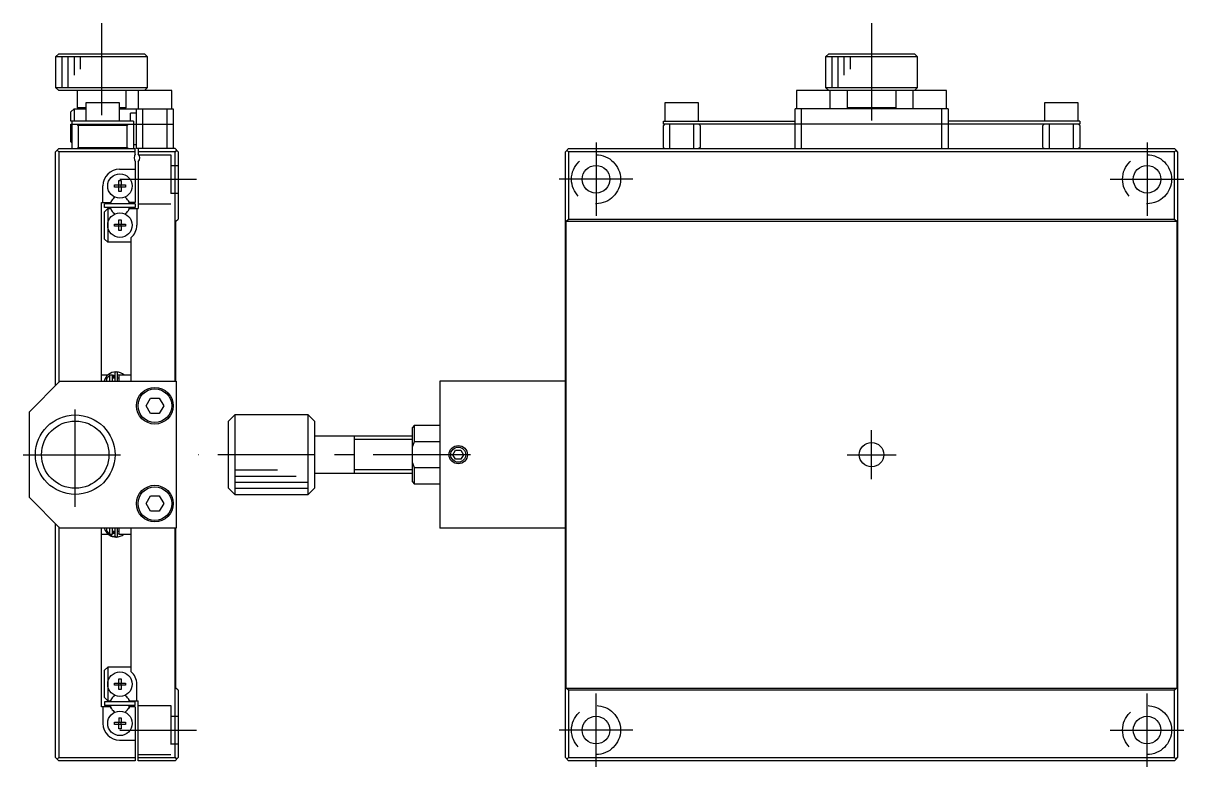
# Model space of a CAD drawing. Extents: x 0 to 385, y -8 to 222.
# Drawn here: x 195 to 384.6, y 57.4 to 178.9 of the extents above; entities that cross this region are included whole.
import ezdxf

# ---------------------------------------------------------------- set-up
doc = ezdxf.new("R2010")
doc.units = 0
doc.header["$LTSCALE"] = 0.5
doc.linetypes.add('CENTER', pattern=[50.8, 31.75, -6.35, 6.35, -6.35])
doc.linetypes.add('DASHED', pattern=[19.05, 12.7, -6.35])
for name, color, linetype in [('MSM_CENTER', 1, 'CENTER'), ('MSM_CONTINUOUS', 7, 'CONTINUOUS'), ('MSM_DASHED', 4, 'DASHED'), ('MSM_NARROW', 5, 'CONTINUOUS')]:
    doc.layers.add(name, color=color, linetype=linetype)

msp = doc.modelspace()

# ---------------------------------------------------------------- linework, layer by layer
at = {"layer": 'MSM_CENTER'}
for p, q in [((207.8, 178.9), (207.8, 163.9)), ((333.555071, 178.9), (333.555071, 162.9)), ((288.555071, 159.4), (288.555071, 147.4)), ((378.555068, 159.4), (378.555068, 147.4)), ((210.8, 153.4), (223.3, 153.4)), ((294.555071, 153.4), (282.555071, 153.4)), ((372.555068, 153.4), (384.555068, 153.4)), ((203.5, 99.9), (203.5, 116.9)), ((333.555071, 104.4), (333.555071, 112.4)), ((195, 108.4), (212, 108.4)), ((268.055071, 108.4), (223.555071, 108.4)), ((329.555071, 108.4), (337.555071, 108.4)), ((288.555071, 57.400003), (288.555071, 69.400003)), ((378.555068, 57.400003), (378.555068, 69.400003)), ((210.8, 63.4), (223.3, 63.4)), ((294.555071, 63.400003), (282.555071, 63.400003)), ((372.555068, 63.400003), (384.555068, 63.400003))]:
    msp.add_line(p, q, dxfattribs=at)
at = {"layer": 'MSM_CONTINUOUS'}
for p, q in [((200.8, 173.9), (200.3, 173.4)), ((215.3, 173.4), (200.3, 173.4)), ((200.3, 173.4), (200.3, 168.4)), ((200.8, 173.9), (214.8, 173.9)), ((215.3, 173.4), (214.8, 173.9)), ((215.3, 168.4), (215.3, 173.4)), ((326.555071, 173.9), (326.055071, 173.4)), ((341.055071, 173.4), (326.055071, 173.4)), ((326.055071, 173.4), (326.055071, 168.4)), ((326.555071, 173.9), (340.555071, 173.9)), ((341.055071, 173.4), (340.555071, 173.9)), ((341.055071, 168.4), (341.055071, 173.4)), ((200.3, 168.4), (215.3, 168.4)), ((200.3, 168.4), (200.8, 167.9)), ((219.25, 167.9), (200.8, 167.9)), ((203.8, 167.9), (203.8, 165.1)), ((211.8, 165.1), (211.8, 167.9)), ((213.75, 167.9), (213.75, 164.9)), ((214.8, 167.9), (215.3, 168.4)), ((219.25, 164.9), (219.25, 167.9)), ((345.805071, 167.9), (321.305071, 167.9)), ((321.305071, 167.9), (321.305071, 164.9)), ((326.055071, 168.4), (341.055071, 168.4)), ((326.055071, 168.4), (326.555071, 167.9)), ((326.805071, 164.9), (326.805071, 167.9)), ((329.555071, 167.9), (329.555071, 165.1)), ((337.555071, 165.1), (337.555071, 167.9)), ((340.305071, 167.9), (340.305071, 164.9)), ((340.555071, 167.9), (341.055071, 168.4)), ((345.805071, 164.9), (345.805071, 167.9)), ((203.8, 165.1), (205.25, 165.1)), ((203.8, 165.1), (204, 164.9)), ((210.75, 165.9), (205.25, 165.9)), ((205.25, 165.9), (205.25, 162.9)), ((210.75, 162.9), (210.75, 165.9)), ((210.75, 165.1), (211.799767, 165.1)), ((211.6, 164.9), (211.8, 165.1)), ((305.305071, 165.9), (299.805071, 165.9)), ((299.805071, 165.9), (299.805071, 162.9)), ((305.305071, 162.9), (305.305071, 165.9)), ((329.555071, 165.1), (337.555071, 165.1)), ((329.555071, 165.1), (329.755071, 164.9)), ((337.355071, 164.9), (337.555071, 165.1)), ((367.305071, 165.9), (361.805071, 165.9)), ((361.805071, 165.9), (361.805071, 162.9)), ((367.305071, 162.9), (367.305071, 165.9)), ((203.3, 164.9), (202.8, 164.4)), ((202.8, 162.9), (202.8, 164.4)), ((203.3, 164.9), (203.3, 162.9)), ((203.3, 164.9), (205.25, 164.9)), ((210.75, 164.9), (219.5, 164.9)), ((213.5, 164.2), (212.5, 164.2)), ((212.5, 162.9), (212.5, 164.2)), ((213.5, 158.4), (213.5, 164.9)), ((214.5, 164.9), (214.5, 158.4)), ((218.5, 158.4), (218.5, 164.9)), ((219.5, 164.9), (219.5, 158.4)), ((346.055071, 164.9), (321.055071, 164.9)), ((321.055071, 158.4), (321.055071, 164.9)), ((322.055071, 164.9), (322.055071, 158.4)), ((345.055071, 158.4), (345.055071, 164.9)), ((346.055071, 164.9), (346.055071, 158.4)), ((213, 162.9), (202.8, 162.9)), ((202.8, 159.5), (202.8, 162.4)), ((202.8, 162.4), (219.5, 162.4)), ((203, 158.4), (203, 162.9)), ((204, 162.2), (203.8, 162.4)), ((204, 162.2), (204, 158.6)), ((212, 162.2), (204, 162.2)), ((212.2, 162.4), (212, 162.2)), ((212, 158.6), (212, 162.2)), ((213, 162.9), (213, 158.4)), ((299.555071, 162.4), (299.555071, 162.9)), ((299.555071, 162.9), (321.055071, 162.9)), ((299.755071, 162.4), (299.555071, 162.2)), ((367.555071, 162.4), (299.555071, 162.4)), ((299.555071, 158.6), (299.555071, 162.2)), ((300.555071, 162.4), (300.555071, 158.4)), ((304.555071, 158.4), (304.555071, 162.4)), ((305.555071, 162.2), (305.355071, 162.4)), ((305.555071, 162.2), (305.555071, 158.6)), ((367.555071, 162.9), (346.055071, 162.9)), ((361.755071, 162.4), (361.555071, 162.2)), ((361.555071, 158.6), (361.555071, 162.2)), ((362.555071, 162.4), (362.555071, 158.4)), ((366.555071, 158.4), (366.555071, 162.4)), ((367.555071, 162.2), (367.355071, 162.4)), ((367.555071, 162.9), (367.555071, 162.4)), ((367.555071, 162.2), (367.555071, 158.6)), ((202.8, 159.5), (203, 159.3)), ((200.8, 158.4), (200.3, 157.9)), ((200.3, 119.7), (200.3, 157.9)), ((200.8, 157.9), (200.55, 158.15)), ((200.8, 158.4), (213.3, 158.4)), ((213.3, 157.9), (200.8, 157.9)), ((200.8, 157.9), (200.8, 120.2)), ((203.8, 158.4), (204, 158.6)), ((204, 158.6), (212, 158.6)), ((212, 158.6), (212.2, 158.4)), ((213.5, 159), (213, 159)), ((213.3, 157.5), (213.3, 158.4)), ((219.8, 158.4), (213.5, 158.4)), ((213.8, 158.4), (213.8, 157.561438)), ((219.8, 157.9), (213.8, 157.9)), ((219.8, 158.4), (220.3, 157.9)), ((220.05, 158.15), (219.8, 157.9)), ((219.8, 120.4), (219.8, 157.9)), ((220.3, 157.9), (220.3, 146.9)), ((284.055071, 158.4), (283.555071, 157.9)), ((283.555071, 58.9), (283.555071, 157.9)), ((284.055071, 157.9), (283.805071, 158.15)), ((284.055071, 158.4), (383.055071, 158.4)), ((284.055071, 157.9), (284.055071, 146.9)), ((383.055071, 157.9), (284.055071, 157.9)), ((299.555071, 158.6), (299.755071, 158.4)), ((305.555071, 158.6), (305.355071, 158.4)), ((361.555071, 158.6), (361.755071, 158.4)), ((367.555071, 158.6), (367.355071, 158.4)), ((383.305071, 158.15), (383.055071, 158.4)), ((383.305071, 158.15), (383.055071, 157.9)), ((383.055071, 146.9), (383.055071, 157.9)), ((383.555071, 157.9), (383.305071, 158.15)), ((383.555071, 157.9), (383.555071, 58.9)), ((213.3, 156.3), (213.3, 149.6)), ((213.8, 156.238562), (213.8, 148.6)), ((210.75, 155.05), (213.3, 155.05)), ((208, 149.6), (208, 152.3)), ((209.913639, 152.12), (209.913639, 152.48)), ((209.913639, 152.48), (210.62, 152.48)), ((210.62, 152.12), (209.913639, 152.12)), ((210.62, 153.186361), (210.98, 153.186361)), ((210.62, 152.48), (210.62, 153.186361)), ((210.630372, 152.469628), (210.62, 152.48)), ((210.630372, 152.130372), (210.62, 152.12)), ((210.62, 151.413639), (210.62, 152.12)), ((210.630372, 152.469628), (210.969628, 152.469628)), ((210.630372, 152.130372), (210.630372, 152.469628)), ((210.969628, 152.130372), (210.630372, 152.130372)), ((210.969628, 152.469628), (210.98, 152.48)), ((210.969628, 152.469628), (210.969628, 152.130372)), ((210.969628, 152.130372), (210.98, 152.12)), ((210.98, 153.186361), (210.98, 152.48)), ((210.98, 152.48), (211.686361, 152.48)), ((210.98, 152.12), (210.98, 151.413639)), ((211.686361, 152.12), (210.98, 152.12)), ((211.686361, 152.48), (211.686361, 152.12)), ((209.425185, 149.89375), (209.255588, 149.6)), ((210.98, 151.413639), (210.62, 151.413639)), ((212.344412, 149.6), (212.174815, 149.89375)), ((207.8, 149.6), (209.255588, 149.6)), ((207.8, 120.4), (207.8, 149.6)), ((208.3, 148.8), (208.3, 149.4)), ((213.3, 149.4), (208.3, 149.4)), ((213.3, 148.8), (208.3, 148.8)), ((208.3, 148.1), (208.8, 148.6)), ((208.3, 143.6), (208.3, 148.1)), ((208.8, 148.6), (208.8, 143.1)), ((208.8, 148.6), (209.255588, 148.6)), ((209.255588, 148.6), (209.425185, 148.30625)), ((212.174815, 148.30625), (212.344412, 148.6)), ((213.3, 149.6), (212.344412, 149.6)), ((212.344412, 148.6), (213.8, 148.6)), ((213.3, 149.4), (213.3, 148.8)), ((213.55, 148.6), (213.55, 145.9)), ((209.913639, 145.72), (209.913639, 146.08)), ((209.913639, 146.08), (210.62, 146.08)), ((210.62, 146.786361), (210.98, 146.786361)), ((210.62, 146.08), (210.62, 146.786361)), ((210.630372, 146.069628), (210.62, 146.08)), ((210.630372, 146.069628), (210.969628, 146.069628)), ((210.630372, 145.730372), (210.630372, 146.069628)), ((210.969628, 146.069628), (210.98, 146.08)), ((210.969628, 146.069628), (210.969628, 145.730372)), ((210.98, 146.786361), (210.98, 146.08)), ((210.98, 146.08), (211.686361, 146.08)), ((211.686361, 146.08), (211.686361, 145.72)), ((219.95, 146.55), (220.3, 146.9)), ((219.95, 120.4), (219.95, 146.55)), ((283.705071, 146.55), (284.055071, 146.9)), ((283.705071, 146.55), (383.405071, 146.55)), ((283.705071, 70.25), (283.705071, 146.55)), ((284.055071, 146.9), (383.055071, 146.9)), ((383.055071, 146.9), (383.405071, 146.55)), ((383.405071, 146.55), (383.405071, 70.25)), ((210.62, 145.72), (209.913639, 145.72)), ((210.630372, 145.730372), (210.62, 145.72)), ((210.62, 145.013639), (210.62, 145.72)), ((210.98, 145.013639), (210.62, 145.013639)), ((210.969628, 145.730372), (210.630372, 145.730372)), ((210.969628, 145.730372), (210.98, 145.72)), ((210.98, 145.72), (210.98, 145.013639)), ((211.686361, 145.72), (210.98, 145.72)), ((208.8, 143.1), (208.3, 143.6)), ((212.6, 143.1), (208.8, 143.1)), ((212.6, 143.820938), (212.6, 120.4)), ((208.798112, 121.4), (207.8, 121.4)), ((208.6, 120.816515), (209.1, 121.345683)), ((208.798355, 121.4), (208.798205, 121.4)), ((209.1, 121.4), (209.1, 120.4)), ((209.6, 121.4), (209.1, 121.4)), ((209.439129, 121.803161), (209.387036, 121.783498)), ((209.6, 120.4), (209.6, 121.4)), ((209.603666, 121.38266), (209.614746, 121.385101)), ((209.614746, 121.385101), (209.628197, 121.387419)), ((209.628197, 121.387419), (209.641751, 121.389055)), ((209.641751, 121.389055), (209.655371, 121.390006)), ((209.655371, 121.390006), (209.669024, 121.390267)), ((209.669024, 121.390267), (209.682674, 121.389839)), ((209.682674, 121.389839), (209.696286, 121.388723)), ((209.696286, 121.388723), (209.709825, 121.38692)), ((209.709825, 121.38692), (209.723255, 121.384437)), ((209.723255, 121.384437), (209.736543, 121.38128)), ((209.736543, 121.38128), (209.749654, 121.377458)), ((209.749654, 121.377458), (209.762554, 121.37298)), ((209.762554, 121.37298), (209.775212, 121.36786)), ((209.775212, 121.36786), (209.787594, 121.362112)), ((209.787594, 121.362112), (209.79967, 121.35575)), ((209.79967, 121.35575), (209.81141, 121.348792)), ((209.8, 120.9), (209.8, 121.356017)), ((209.81141, 121.348792), (209.822784, 121.341256)), ((209.822784, 121.341256), (209.833765, 121.333164)), ((209.833765, 121.333164), (209.844326, 121.324535)), ((209.844326, 121.324535), (209.854441, 121.315393)), ((209.854441, 121.315393), (209.864086, 121.305761)), ((209.940184, 121.716084), (209.940184, 120.4)), ((210.390184, 120.4), (210.390184, 121.716084)), ((210.390249, 121.474879), (210.689016, 121.400408)), ((210.6, 121.4), (210.6, 120.4)), ((212.6, 121.4), (210.6, 121.4)), ((201, 120.4), (196, 115.4)), ((201, 120.4), (220, 120.4)), ((208.6, 120.816515), (208.6, 120.4)), ((209.940184, 120.9), (209.6, 120.9)), ((209.864086, 121.305761), (209.873239, 121.295664)), ((209.873239, 121.295664), (209.881876, 121.285129)), ((209.881876, 121.285129), (209.889979, 121.274181)), ((209.889979, 121.274181), (209.897529, 121.262849)), ((209.897529, 121.262849), (209.904507, 121.25116)), ((209.904507, 121.25116), (209.910899, 121.239145)), ((209.910899, 121.239145), (209.91669, 121.226832)), ((209.91669, 121.226832), (209.921866, 121.214251)), ((209.921866, 121.214251), (209.926417, 121.201434)), ((209.926417, 121.201434), (209.930331, 121.188412)), ((209.930331, 121.188412), (209.933601, 121.175215)), ((209.933601, 121.175215), (209.936219, 121.161877)), ((209.936219, 121.161877), (209.93818, 121.148428)), ((209.93818, 121.148428), (209.93948, 121.134901)), ((209.93948, 121.134901), (209.940115, 121.121328)), ((209.940115, 121.121328), (209.940184, 121.115221)), ((210.6, 120.9), (210.390184, 120.9)), ((220, 120.4), (220, 96.4)), ((263.055071, 120.4), (263.055071, 96.4)), ((283.555071, 120.4), (263.055071, 120.4)), ((215.056624, 116.4), (215.778312, 117.65)), ((215.778312, 117.65), (217.221688, 117.65)), ((217.221688, 117.65), (217.943376, 116.4)), ((215.778312, 115.15), (215.056624, 116.4)), ((217.943376, 116.4), (217.221688, 115.15)), ((196, 101.4), (196, 115.4)), ((217.221688, 115.15), (215.778312, 115.15)), ((229.555071, 114.9), (228.555071, 113.9)), ((228.555071, 102.9), (228.555071, 113.9)), ((229.555071, 114.9), (229.555071, 101.9)), ((241.555071, 114.9), (229.555071, 114.9)), ((241.555071, 101.9), (241.555071, 114.9)), ((242.555071, 113.9), (241.555071, 114.9)), ((242.555071, 113.9), (242.555071, 102.9)), ((258.855071, 113.15), (258.555071, 112.85)), ((258.555071, 103.95), (258.555071, 112.85)), ((258.855071, 113.15), (258.855071, 110.52132)), ((263.055071, 113.15), (258.855071, 113.15)), ((258.555051, 111.4), (242.555071, 111.4)), ((249.055071, 111.400005), (249.055071, 105.399995)), ((258.855071, 110.52132), (258.555071, 109.719091)), ((263.055071, 110.52132), (258.855071, 110.52132)), ((265.189045, 108.4), (265.622058, 109.15)), ((265.622058, 107.65), (265.189045, 108.4)), ((265.622058, 109.15), (266.488083, 109.15)), ((266.488083, 109.15), (266.921096, 108.4)), ((266.921096, 108.4), (266.488083, 107.65)), ((258.555071, 107.080909), (258.855071, 106.27868)), ((258.855071, 106.27868), (258.855071, 103.65)), ((258.855071, 106.27868), (263.055071, 106.27868)), ((266.488083, 107.65), (265.622058, 107.65)), ((242.555071, 105.4), (258.555051, 105.4)), ((228.555071, 102.9), (229.555071, 101.9)), ((241.555071, 101.9), (242.555071, 102.9)), ((258.555071, 103.95), (258.855071, 103.65)), ((258.855071, 103.65), (263.055071, 103.65)), ((196, 101.4), (201, 96.4)), ((215.056624, 100.4), (215.778312, 101.65)), ((215.778312, 101.65), (217.221688, 101.65)), ((217.221688, 101.65), (217.943376, 100.4)), ((229.555071, 101.9), (241.555071, 101.9)), ((215.778312, 99.15), (215.056624, 100.4)), ((217.221688, 99.15), (215.778312, 99.15)), ((217.943376, 100.4), (217.221688, 99.15)), ((200.3, 58.9), (200.3, 97.1)), ((200.8, 96.6), (200.8, 58.9)), ((220, 96.4), (201, 96.4)), ((207.8, 67.2), (207.8, 96.4)), ((207.8, 95.4), (208.891656, 95.4)), ((208.6, 96.4), (208.6, 95.983485)), ((209.1, 95.454317), (208.6, 95.983485)), ((209.1, 96.4), (209.1, 95.4)), ((209.1, 95.4), (209.6, 95.4)), ((209.305317, 95.135994), (209.378436, 95.102923)), ((209.378005, 95.103062), (209.458264, 95.344974)), ((209.378436, 95.102923), (209.430264, 95.081622)), ((209.385175, 95.107179), (209.38514, 95.103244)), ((209.38514, 95.103244), (209.385541, 95.100742)), ((209.385728, 95.112266), (209.385175, 95.107179)), ((209.385541, 95.100742), (209.385853, 95.099918)), ((209.386796, 95.118475), (209.385728, 95.112266)), ((209.385853, 95.099918), (209.387036, 95.098671)), ((209.388373, 95.125772), (209.386796, 95.118475)), ((209.387036, 95.098671), (209.418698, 95.086174)), ((209.39045, 95.134112), (209.388373, 95.125772)), ((209.393013, 95.143449), (209.39045, 95.134112)), ((209.39605, 95.153728), (209.393013, 95.143449)), ((209.399542, 95.164889), (209.39605, 95.153728)), ((209.403468, 95.176867), (209.399542, 95.164889)), ((209.407807, 95.189594), (209.403468, 95.176867)), ((209.412533, 95.202995), (209.407807, 95.189594)), ((209.417618, 95.216993), (209.412533, 95.202995)), ((209.423033, 95.231507), (209.417618, 95.216993)), ((209.418698, 95.086174), (209.452717, 95.074619)), ((209.428747, 95.246452), (209.423033, 95.231507)), ((209.434726, 95.261742), (209.428747, 95.246452)), ((209.430264, 95.081622), (210.145778, 94.94194)), ((209.440936, 95.277288), (209.434726, 95.261742)), ((209.447342, 95.293), (209.440936, 95.277288)), ((209.453905, 95.308788), (209.447342, 95.293)), ((209.452717, 95.074619), (209.487264, 95.064775)), ((209.460587, 95.324559), (209.453905, 95.308788)), ((209.458264, 95.344974), (209.483402, 95.400016)), ((209.467351, 95.340222), (209.460587, 95.324559)), ((209.474157, 95.355686), (209.467351, 95.340222)), ((209.480964, 95.370862), (209.474157, 95.355686)), ((209.487735, 95.385662), (209.480964, 95.370862)), ((209.487264, 95.064775), (209.522255, 95.056665)), ((209.49443, 95.4), (209.487735, 95.385662)), ((209.522255, 95.056665), (209.557602, 95.05031)), ((209.557602, 95.05031), (209.593219, 95.045724)), ((209.593219, 95.045724), (209.629018, 95.042919)), ((209.60864, 95.498353), (209.599981, 95.500429)), ((209.6, 95.4), (209.6, 96.4)), ((209.6, 95.9), (209.940184, 95.9)), ((209.622043, 95.495724), (209.60864, 95.498353)), ((209.635561, 95.493775), (209.622043, 95.495724)), ((209.629018, 95.042919), (209.664911, 95.041901)), ((209.649159, 95.492511), (209.635561, 95.493775)), ((209.662803, 95.491935), (209.649159, 95.492511)), ((209.676457, 95.492049), (209.662803, 95.491935)), ((209.664911, 95.041901), (209.70081, 95.042673)), ((209.690085, 95.492852), (209.676457, 95.492049)), ((209.703654, 95.494341), (209.690085, 95.492852)), ((209.70081, 95.042673), (209.736625, 95.045232)), ((209.717127, 95.496512), (209.703654, 95.494341)), ((209.730471, 95.499358), (209.717127, 95.496512)), ((209.743651, 95.502872), (209.730471, 95.499358)), ((209.736625, 95.045232), (209.772271, 95.049574)), ((209.756635, 95.507044), (209.743651, 95.502872)), ((209.769389, 95.511861), (209.756635, 95.507044)), ((209.781882, 95.517311), (209.769389, 95.511861)), ((209.772271, 95.049574), (209.807658, 95.055686)), ((209.794082, 95.523379), (209.781882, 95.517311)), ((209.80596, 95.530048), (209.794082, 95.523379)), ((209.8, 95.526533), (209.8, 95.9)), ((209.817486, 95.537301), (209.80596, 95.530048)), ((209.807658, 95.055686), (209.8427, 95.063553)), ((209.828633, 95.545118), (209.817486, 95.537301)), ((209.839374, 95.553478), (209.828633, 95.545118)), ((209.849682, 95.562361), (209.839374, 95.553478)), ((209.8427, 95.063553), (209.87731, 95.073158)), ((209.859534, 95.571742), (209.849682, 95.562361)), ((209.868905, 95.581598), (209.859534, 95.571742)), ((209.877775, 95.591905), (209.868905, 95.581598)), ((209.87731, 95.073158), (209.911403, 95.084475)), ((209.886123, 95.602636), (209.877775, 95.591905)), ((209.893928, 95.613764), (209.886123, 95.602636)), ((209.901174, 95.625262), (209.893928, 95.613764)), ((209.907843, 95.637101), (209.901174, 95.625262)), ((209.913921, 95.649253), (209.907843, 95.637101)), ((209.911403, 95.084475), (209.944896, 95.097479)), ((209.919393, 95.661688), (209.913921, 95.649253)), ((209.924248, 95.674376), (209.919393, 95.661688)), ((209.928473, 95.687287), (209.924248, 95.674376)), ((209.93206, 95.700389), (209.928473, 95.687287)), ((209.935001, 95.713651), (209.93206, 95.700389)), ((209.937288, 95.727041), (209.935001, 95.713651)), ((209.938916, 95.740528), (209.937288, 95.727041)), ((209.939882, 95.75408), (209.938916, 95.740528)), ((209.940184, 95.766948), (209.939882, 95.75408)), ((209.940184, 96.4), (209.940184, 95.166084)), ((209.944896, 95.097479), (209.950267, 95.099745)), ((210.390184, 95.166084), (210.390184, 96.4)), ((210.390184, 95.9), (210.6, 95.9)), ((210.600125, 95.453054), (210.39024, 95.406976)), ((210.6, 96.4), (210.6, 95.4)), ((210.6, 95.4), (212.6, 95.4)), ((212.6, 96.4), (212.6, 72.979062)), ((219.8, 58.9), (219.8, 96.4)), ((219.95, 70.25), (219.95, 96.4)), ((283.555071, 96.4), (263.055071, 96.4)), ((208.3, 73.2), (208.8, 73.7)), ((208.3, 68.7), (208.3, 73.2)), ((208.8, 73.7), (208.8, 68.2)), ((212.6, 73.7), (208.8, 73.7)), ((209.913639, 70.72), (209.913639, 71.08)), ((209.913639, 71.08), (210.62, 71.08)), ((210.62, 70.72), (209.913639, 70.72)), ((210.62, 71.786361), (210.98, 71.786361)), ((210.62, 71.08), (210.62, 71.786361)), ((210.630372, 71.069628), (210.62, 71.08)), ((210.630372, 70.730372), (210.62, 70.72)), ((210.62, 70.013639), (210.62, 70.72)), ((210.630372, 71.069628), (210.969628, 71.069628)), ((210.630372, 70.730372), (210.630372, 71.069628)), ((210.969628, 70.730372), (210.630372, 70.730372)), ((210.969628, 71.069628), (210.98, 71.08)), ((210.969628, 71.069628), (210.969628, 70.730372)), ((210.969628, 70.730372), (210.98, 70.72)), ((210.98, 71.786361), (210.98, 71.08)), ((210.98, 71.08), (211.686361, 71.08)), ((210.98, 70.72), (210.98, 70.013639)), ((211.686361, 70.72), (210.98, 70.72)), ((211.686361, 71.08), (211.686361, 70.72)), ((213.55, 68.2), (213.55, 70.9)), ((220.3, 69.9), (219.95, 70.25)), ((283.705071, 70.25), (383.405071, 70.25)), ((284.055071, 69.9), (283.705071, 70.25)), ((383.405071, 70.25), (383.055071, 69.9)), ((208.8, 68.2), (208.3, 68.7)), ((209.255588, 68.2), (209.425185, 68.49375)), ((210.98, 70.013639), (210.62, 70.013639)), ((212.174815, 68.49375), (212.344412, 68.2)), ((220.3, 69.9), (220.3, 58.9)), ((383.055071, 69.9), (284.055071, 69.9)), ((284.055071, 69.9), (284.055071, 58.9)), ((383.055071, 58.9), (383.055071, 69.9)), ((209.255588, 67.2), (207.8, 67.2)), ((208, 67.2), (208, 64.5)), ((213.3, 68), (208.3, 68)), ((208.3, 68), (208.3, 67.4)), ((213.3, 67.4), (208.3, 67.4)), ((208.8, 68.2), (209.255588, 68.2)), ((209.425185, 66.90625), (209.255588, 67.2)), ((212.344412, 67.2), (212.174815, 66.90625)), ((212.344412, 68.2), (213.8, 68.2)), ((213.3, 67.2), (212.344412, 67.2)), ((213.3, 67.4), (213.3, 68)), ((213.3, 67.2), (213.3, 58.4)), ((213.8, 58.4), (213.8, 68.2)), ((209.913639, 64.32), (209.913639, 64.68)), ((209.913639, 64.68), (210.62, 64.68)), ((210.62, 65.386361), (210.98, 65.386361)), ((210.62, 65.386361), (210.62, 64.68)), ((210.630372, 64.669628), (210.62, 64.68)), ((210.630372, 64.669628), (210.969628, 64.669628)), ((210.630372, 64.330372), (210.630372, 64.669628)), ((210.969628, 64.669628), (210.98, 64.68)), ((210.969628, 64.669628), (210.969628, 64.330372)), ((210.98, 65.386361), (210.98, 64.68)), ((210.98, 64.68), (211.686361, 64.68)), ((211.686361, 64.68), (211.686361, 64.32)), ((210.62, 64.32), (209.913639, 64.32)), ((210.630372, 64.330372), (210.62, 64.32)), ((210.62, 63.613639), (210.62, 64.32)), ((210.98, 63.613639), (210.62, 63.613639)), ((210.969628, 64.330372), (210.630372, 64.330372)), ((210.969628, 64.330372), (210.98, 64.32)), ((210.98, 64.32), (210.98, 63.613639)), ((211.686361, 64.32), (210.98, 64.32)), ((210.75, 61.75), (213.3, 61.75)), ((200.8, 58.4), (200.3, 58.9)), ((200.55, 58.65), (200.8, 58.9)), ((200.8, 58.9), (213.3, 58.9)), ((213.8, 58.9), (219.8, 58.9)), ((219.8, 58.9), (220.05, 58.65)), ((220.3, 58.9), (219.8, 58.4)), ((283.555071, 58.9), (284.055071, 58.4)), ((283.805071, 58.65), (284.055071, 58.9)), ((284.055071, 58.9), (383.055071, 58.9)), ((383.055071, 58.9), (383.305071, 58.65)), ((383.305071, 58.65), (383.555071, 58.9)), ((213.3, 58.4), (200.8, 58.4)), ((219.8, 58.4), (213.8, 58.4)), ((383.055071, 58.4), (284.055071, 58.4)), ((383.055071, 58.4), (383.305071, 58.65))]:
    msp.add_line(p, q, dxfattribs=at)
for centre, radius in [((288.555071, 153.4), 2.25), ((378.555068, 153.4), 2.25), ((210.8, 152.3), 2), ((210.8, 145.9), 2), ((216.5, 116.4), 3), ((216.5, 116.4), 2.75), ((203.5, 108.4), 6.5), ((203.5, 108.4), 5.5), ((333.555071, 108.4), 2), ((266.055071, 108.4), 1.2295), ((216.5, 100.4), 3), ((216.5, 100.4), 2.75), ((210.8, 70.9), 2), ((210.8, 64.5), 2), ((288.555071, 63.400003), 2.25), ((378.555068, 63.400003), 2.25)]:
    msp.add_circle(centre, radius, dxfattribs=at)
for centre, radius, start, end in [((214.1, 156.9), 1, 143.130102, 216.869898), ((213.05, 156.9), 1, 318.590378, 41.409622), ((210.75, 152.3), 2.75, 90, 180), ((210.8, 149.099999), 1.5875, 149.999969, 169.10691), ((210.8, 149.1), 1.5875, 135, 150), ((210.915, 148.98519), 1.75, 121.886504, 135.004406), ((210.8, 149.099999), 1.5875, 120.433182, 134.999974), ((210.8, 149.099999), 1.5875, 45.000026, 59.566818), ((210.685, 148.98519), 1.75, 44.995594, 58.113496), ((210.8, 149.1), 1.5875, 30, 45), ((210.8, 149.099999), 1.5875, 10.89309, 30.000031), ((210.8, 149.099999), 1.5875, 190.893016, 209.999969), ((210.8, 149.1), 1.5875, 210, 225), ((210.8, 149.099999), 1.5875, 224.999974, 239.566737), ((210.915, 149.21481), 1.75, 224.995594, 238.113496), ((210.8, 149.099999), 1.5875, 300.433263, 315.000026), ((210.685, 149.21481), 1.75, 301.886504, 315.004406), ((210.8, 149.1), 1.5875, 315, 330), ((210.8, 149.099999), 1.5875, 330.000031, 349.106984), ((210.8, 145.9), 2.75, 310.885193, 0), ((210.164739, 119.941803), 1.998554, 90.69228, 166.743311), ((210.165184, 121.716084), 0.225, 0, 180), ((210.166606, 119.945004), 1.995282, 46.838639, 89.351778), ((210.1641, 96.939592), 1.997659, 195.669325, 247.112946), ((210.165184, 95.166084), 0.225, 180, 0), ((210.163387, 96.946444), 2.004676, 270.771598, 309.498078), ((210.8, 70.9), 2.75, 0, 49.114807), ((210.8, 67.700001), 1.5875, 150.000031, 169.106984), ((210.8, 67.7), 1.5875, 135, 150), ((210.8, 67.700001), 1.5875, 120.433263, 135.000026), ((210.915, 67.58519), 1.75, 121.886504, 135.004406), ((210.8, 67.700001), 1.5875, 44.999974, 59.566737), ((210.685, 67.58519), 1.75, 44.995594, 58.113496), ((210.8, 67.7), 1.5875, 30, 45), ((210.8, 67.700001), 1.5875, 10.893016, 30), ((210.8, 67.700001), 1.5875, 190.89309, 210.000031), ((210.8, 67.7), 1.5875, 210, 225), ((210.915, 67.81481), 1.75, 224.995594, 238.113496), ((210.8, 67.700001), 1.5875, 225.000026, 239.566818), ((210.8, 67.700001), 1.5875, 300.433182, 314.999974), ((210.685, 67.81481), 1.75, 301.886504, 315.004406), ((210.8, 67.7), 1.5875, 315, 330), ((210.8, 67.700001), 1.5875, 329.999969, 349.10691), ((210.75, 64.5), 2.75, 180, 270)]:
    msp.add_arc(centre, radius, start, end, dxfattribs=at)
at = {"layer": 'MSM_DASHED'}
for p, q in [((213.916025, 157.4), (219.1, 157.4)), ((219.1, 157.4), (219.1, 149.4)), ((219.1, 155.65), (220.3, 155.65)), ((219.1, 151.15), (220.3, 151.15)), ((213.8, 149.4), (219.1, 149.4)), ((213.8, 67.4), (219.1, 67.4)), ((219.1, 67.4), (219.1, 59.4)), ((219.1, 65.65), (220.3, 65.65)), ((219.1, 61.15), (220.3, 61.15)), ((213.8, 59.4), (219.1, 59.4))]:
    msp.add_line(p, q, dxfattribs=at)
for centre in [(288.555071, 153.4), (378.555068, 153.4), (288.555071, 63.400003), (378.555068, 63.400003)]:
    msp.add_circle(centre, 4, dxfattribs=at)
at = {"layer": 'MSM_NARROW'}
for p, q in [((201.3, 173.4), (201.3, 168.4)), ((202.3, 173.4), (202.3, 168.4)), ((203.3, 173.4), (203.3, 170.4)), ((204.3, 173.4), (204.3, 171.4)), ((327.055071, 173.4), (327.055071, 168.4)), ((328.055071, 173.4), (328.055071, 168.4)), ((329.055071, 173.4), (329.055071, 170.4)), ((330.055071, 173.4), (330.055071, 171.4)), ((258.555071, 110.8585), (249.055071, 110.8585)), ((229.555071, 105.9), (236.555071, 105.9)), ((229.555071, 104.9), (239.555071, 104.9)), ((258.555071, 105.9415), (249.055071, 105.9415)), ((229.555071, 103.9), (241.555071, 103.9)), ((229.555071, 102.9), (241.555071, 102.9))]:
    msp.add_line(p, q, dxfattribs=at)
msp.add_circle((266.055071, 108.4), 1.5, dxfattribs=at)

doc.saveas('drawing.dxf')
